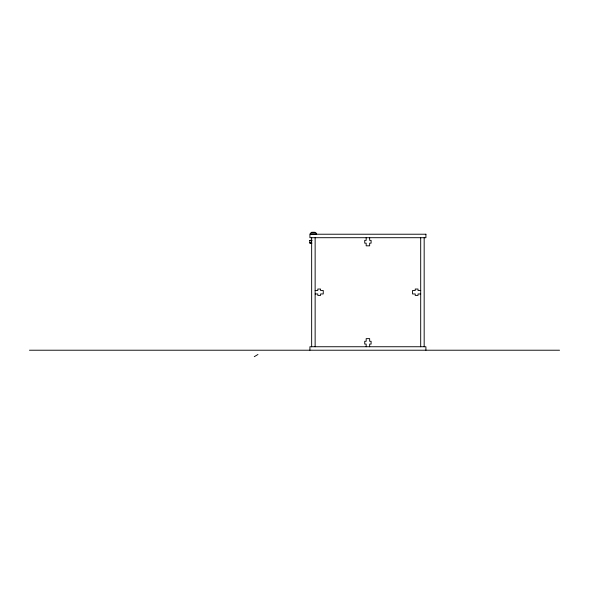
<?xml version="1.0" encoding="UTF-8"?>
<svg xmlns="http://www.w3.org/2000/svg" width="589" height="589" viewBox="0 0 589 589"><rect width="100%" height="100%" fill="white"/><g stroke="black" fill="none" stroke-linecap="round" stroke-linejoin="round"><path stroke-width="0.88" d="M254.271 356.684L257.96 354.475M311.382 242.962A6.803 3.401 -90 0 1 310.631 243.169A6.508 3.254 90 0 1 309.821 242.933L309.821 240.599A6.508 3.254 -90 0 1 310.631 240.364A6.803 3.401 90 0 1 311.441 240.599L311.89 240.268M309.711 242.867A6.803 3.401 90 0 0 310.631 243.169A6.508 3.254 -90 0 0 311.441 242.933L311.78 242.933M311.5 242.904L311.552 240.658M311.861 240.415L310.204 240.371M311.677 232.316L315.115 232.316A3.681 3.681 0 0 1 316.698 233.936L310.101 233.936A3.681 3.681 0 0 1 311.655 232.316M310.204 243.161L311.787 243.25M315.137 290.487L317.802 290.487L317.802 289.037L320.585 289.037L320.585 290.487L323.251 290.487L323.251 293.963L320.585 293.963L320.585 295.413L317.802 295.413L317.802 293.963L315.137 293.963M420.693 290.487L418.021 290.487L418.021 289.037L415.238 289.037L415.238 290.487L412.572 290.487L412.572 293.963L415.238 293.963L415.238 295.413L418.021 295.413L418.021 293.963L420.693 293.963M29.45 350.219L559.55 350.219M425.913 350.219L425.913 346.744L309.917 346.744L309.917 350.219M424.168 237.706L424.168 346.744M420.693 237.706L420.693 346.744M369.649 237.706L369.649 240.371L371.099 240.371L371.099 243.161L369.649 243.161L369.649 245.827L366.174 245.827L366.174 243.161L364.724 243.161L364.724 240.371L366.174 240.371L366.174 237.706M369.649 346.744L369.649 344.072L371.099 344.072L371.099 341.289L369.649 341.289L369.649 338.623L366.174 338.623L366.174 341.289L364.724 341.289L364.724 344.072L366.174 344.072L366.174 346.744M315.137 237.706L315.137 346.744M313.392 232.316L313.392 232.493A1.583 1.583 0 0 1 312.73 232.309M311.655 237.706L311.655 346.744M314.062 232.309A1.583 1.583 0 0 1 313.392 232.5M312.737 232.368A1.576 0.788 -90 0 1 312.391 232.508A1.576 0.788 -90 0 1 312.045 232.368M314.747 232.368A1.576 0.788 -90 0 1 314.092 232.368M309.711 240.665A6.803 3.401 90 0 1 310.631 240.364A6.508 3.254 90 0 1 311.441 240.606M425.913 234.223L309.917 234.223L309.917 237.706L425.913 237.706L425.913 234.223"/></g></svg>
